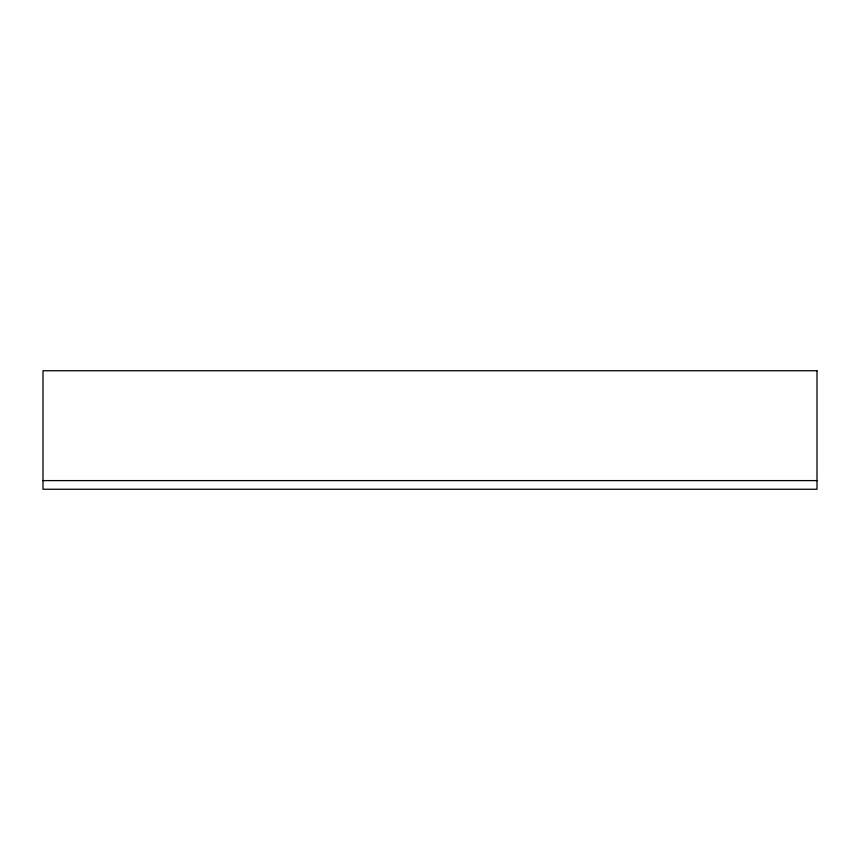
<?xml version="1.0" encoding="UTF-8"?>
<svg xmlns="http://www.w3.org/2000/svg" width="860" height="860" viewBox="0 0 860 860"><rect width="100%" height="100%" fill="white"/><g stroke="black" fill="none" stroke-linecap="round" stroke-linejoin="round"><path stroke-width="1.29" d="M43 480.611L817 480.611M817 370.746L43 370.746L43 489.254L817 489.254L817 370.746"/></g></svg>
